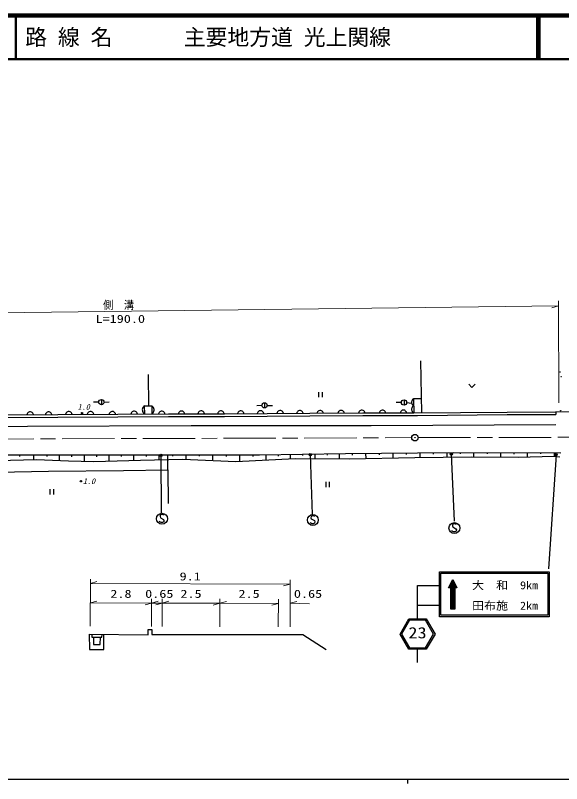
# Model space of a CAD drawing. Units: millimetres, scale not verified. Extents: x 40000 to 680000, y 20000 to 380000.
# Drawn here: x 178118 to 303337, y 204000 to 380000 of the extents above; entities that cross this region are included whole.
import ezdxf
from ezdxf.enums import TextEntityAlignment as Align

# ---------------------------------------------------------------- set-up
doc = ezdxf.new("R2010")
doc.units = ezdxf.units.MM
doc.header["$LTSCALE"] = 1000
doc.linetypes.add('CHAIN', pattern=[18.5, 12, -1.5, 3.5, -1.5])
for name, color, linetype, lineweight in [('M-BGD', 7, 'Continuous', 25), ('M-BGD-EXST', 7, 'Continuous', 25), ('M-BMK', 2, 'CHAIN', 13), ('M-BMK-SRVR', 3, 'Continuous', 25), ('M-STR-HTXT', 7, 'Continuous', 13), ('M-STR-STRC', 7, 'Continuous', 25), ('M-TTL', 2, 'Continuous', 140), ('M-TTL-BAND', 7, 'Continuous', 25), ('M-TTL-LINE', 7, 'Continuous', 50)]:
    doc.layers.add(name, color=color, linetype=linetype, lineweight=lineweight)
doc.layers.add('M-TTL-TXT', color=7, linetype='Continuous')
doc.styles.add('ＭＳ ゴシック', font='')
doc.styles.get('ＭＳ ゴシック').set_extended_font_data('MS Gothic')

msp = doc.modelspace()

# ---------------------------------------------------------------- linework, layer by layer
at = {"layer": 'M-BGD'}
for p, q in [((271326, 288979), (271074, 300843)), ((208530, 297709), (208675, 290532)), ((282037, 295481), (282787, 294761)), ((282787, 294761), (283537, 295481)), ((247606, 293697), (247606, 292497)), ((248518, 292497), (248518, 293697)), ((269415, 292167), (269256, 292070)), ((197237, 291394), (196037, 291368)), ((197837, 292007), (197837, 290807)), ((198437, 291421), (199637, 291447)), ((207568, 290457), (207459, 290338)), ((207753, 290579), (207568, 290457)), ((207754, 290554), (209364, 290515)), ((207834, 288681), (207754, 290554)), ((209546, 290411), (209364, 290515)), ((209364, 290515), (209403, 288691)), ((209657, 290305), (209546, 290411)), ((234643, 290621), (233445, 290555)), ((235242, 291255), (235242, 290055)), ((235842, 290655), (237042, 290655)), ((266604, 291317), (265404, 291317)), ((267204, 291917), (267204, 290717)), ((267802, 291277), (269000, 291198)), ((268972, 291652), (268941, 291459)), ((268941, 291459), (268943, 291267)), ((268943, 291267), (268976, 291076)), ((269066, 291844), (268972, 291652)), ((268976, 291076), (269074, 290884)), ((269161, 291973), (269066, 291844)), ((269074, 290884), (269171, 290757)), ((269256, 292070), (269161, 291973)), ((269171, 290757), (269268, 290662)), ((269269, 290470), (269174, 290373)), ((269268, 290662), (269428, 290567)), ((269428, 290567), (269269, 290470)), ((271259, 292124), (269416, 292123)), ((269416, 292123), (269441, 288967)), ((180801, 288703), (180742, 288523)), ((180890, 288854), (180801, 288703)), ((181038, 289005), (180890, 288854)), ((181188, 289097), (181038, 289005)), ((181367, 289158), (181188, 289097)), ((181607, 289160), (181367, 289158)), ((181788, 289102), (181607, 289160)), ((181938, 289013), (181788, 289102)), ((182090, 288864), (181938, 289013)), ((182181, 288715), (182090, 288864)), ((182242, 288535), (182181, 288715)), ((185057, 288738), (184999, 288558)), ((185146, 288889), (185057, 288738)), ((185295, 289040), (185146, 288889)), ((185444, 289131), (185295, 289040)), ((185624, 289193), (185444, 289131)), ((185864, 289195), (185624, 289193)), ((186044, 289136), (185864, 289195)), ((186195, 289047), (186044, 289136)), ((186346, 288899), (186195, 289047)), ((186437, 288749), (186346, 288899)), ((186499, 288570), (186437, 288749)), ((189681, 288770), (189621, 288590)), ((189770, 288921), (189681, 288770)), ((189919, 289071), (189770, 288921)), ((190069, 289162), (189919, 289071)), ((190248, 289223), (190069, 289162)), ((190488, 289224), (190248, 289223)), ((190669, 289165), (190488, 289224)), ((190819, 289076), (190669, 289165)), ((190970, 288927), (190819, 289076)), ((191061, 288777), (190970, 288927)), ((191121, 288597), (191061, 288777)), ((194670, 288795), (194611, 288615)), ((194759, 288945), (194670, 288795)), ((194908, 289096), (194759, 288945)), ((195058, 289187), (194908, 289096)), ((195237, 289248), (195058, 289187)), ((195477, 289249), (195237, 289248)), ((195658, 289190), (195477, 289249)), ((195808, 289101), (195658, 289190)), ((195959, 288951), (195808, 289101)), ((196050, 288802), (195959, 288951)), ((196111, 288622), (196050, 288802)), ((199659, 288820), (199600, 288640)), ((199748, 288970), (199659, 288820)), ((199897, 289121), (199748, 288970)), ((200047, 289212), (199897, 289121)), ((200227, 289273), (200047, 289212)), ((200467, 289274), (200227, 289273)), ((200647, 289215), (200467, 289274)), ((200797, 289126), (200647, 289215)), ((200948, 288976), (200797, 289126)), ((201039, 288827), (200948, 288976)), ((201100, 288647), (201039, 288827)), ((201618, 288639), (213245, 288717)), ((204648, 288845), (204589, 288665)), ((204737, 288995), (204648, 288845)), ((204887, 289146), (204737, 288995)), ((205036, 289237), (204887, 289146)), ((205216, 289298), (205036, 289237)), ((205456, 289299), (205216, 289298)), ((205636, 289240), (205456, 289299)), ((205787, 289150), (205636, 289240)), ((205937, 289001), (205787, 289150)), ((206028, 288852), (205937, 289001)), ((206089, 288672), (206028, 288852)), ((207247, 289949), (207219, 289720)), ((207219, 289720), (207229, 289492)), ((207229, 289492), (207276, 289266)), ((207352, 290182), (207247, 289949)), ((207276, 289266), (207400, 289043)), ((207459, 290338), (207352, 290182)), ((207400, 289043), (207520, 288896)), ((207520, 288896), (207639, 288787)), ((207639, 288787), (207834, 288681)), ((209403, 288715), (209580, 288827)), ((209580, 288827), (209686, 288937)), ((209768, 290163), (209657, 290305)), ((209686, 288937), (209791, 289084)), ((209880, 289950), (209768, 290163)), ((209791, 289084), (209894, 289302)), ((209921, 289735), (209880, 289950)), ((209894, 289302), (209926, 289519)), ((209926, 289519), (209921, 289735)), ((210976, 288878), (210917, 288698)), ((211065, 289029), (210976, 288878)), ((211215, 289179), (211065, 289029)), ((211364, 289270), (211215, 289179)), ((211544, 289331), (211364, 289270)), ((211784, 289332), (211544, 289331)), ((211964, 289273), (211784, 289332)), ((212115, 289183), (211964, 289273)), ((212265, 289034), (212115, 289183)), ((212356, 288885), (212265, 289034)), ((212417, 288705), (212356, 288885)), ((213245, 288717), (226025, 288717)), ((215503, 288899), (215444, 288718)), ((215592, 289049), (215503, 288899)), ((215741, 289200), (215592, 289049)), ((215891, 289290), (215741, 289200)), ((216071, 289351), (215891, 289290)), ((216311, 289352), (216071, 289351)), ((216491, 289293), (216311, 289352)), ((216641, 289204), (216491, 289293)), ((216792, 289054), (216641, 289204)), ((216883, 288905), (216792, 289054)), ((216944, 288725), (216883, 288905)), ((220030, 288919), (219970, 288739)), ((220119, 289069), (220030, 288919)), ((220268, 289220), (220119, 289069)), ((220418, 289311), (220268, 289220)), ((220598, 289371), (220418, 289311)), ((220838, 289373), (220598, 289371)), ((221018, 289313), (220838, 289373)), ((221168, 289224), (221018, 289313)), ((221319, 289075), (221168, 289224)), ((221410, 288925), (221319, 289075)), ((221470, 288745), (221410, 288925)), ((224556, 288939), (224497, 288759)), ((224646, 289090), (224556, 288939)), ((224795, 289240), (224646, 289090)), ((224945, 289331), (224795, 289240)), ((225124, 289392), (224945, 289331)), ((225364, 289393), (225124, 289392)), ((225545, 289334), (225364, 289393)), ((225695, 289244), (225545, 289334)), ((225846, 289095), (225695, 289244)), ((225936, 288945), (225846, 289095)), ((225997, 288766), (225936, 288945)), ((226025, 288717), (245618, 288853)), ((229083, 288959), (229024, 288779)), ((229173, 289110), (229083, 288959)), ((229322, 289260), (229173, 289110)), ((229472, 289351), (229322, 289260)), ((229651, 289412), (229472, 289351)), ((229891, 289413), (229651, 289412)), ((230072, 289354), (229891, 289413)), ((230222, 289265), (230072, 289354)), ((230373, 289115), (230222, 289265)), ((230463, 288966), (230373, 289115)), ((230524, 288786), (230463, 288966)), ((233610, 288980), (233551, 288799)), ((233699, 289130), (233610, 288980)), ((233849, 289281), (233699, 289130)), ((233998, 289371), (233849, 289281)), ((234178, 289432), (233998, 289371)), ((234418, 289433), (234178, 289432)), ((234598, 289374), (234418, 289433)), ((234749, 289285), (234598, 289374)), ((234899, 289135), (234749, 289285)), ((234990, 288986), (234899, 289135)), ((235051, 288806), (234990, 288986)), ((238137, 289000), (238078, 288820)), ((238226, 289150), (238137, 289000)), ((238376, 289301), (238226, 289150)), ((238525, 289392), (238376, 289301)), ((238705, 289452), (238525, 289392)), ((238945, 289454), (238705, 289452)), ((239125, 289394), (238945, 289454)), ((239276, 289305), (239125, 289394)), ((239426, 289156), (239276, 289305)), ((239517, 289006), (239426, 289156)), ((239578, 288826), (239517, 289006)), ((242664, 289020), (242605, 288840)), ((242753, 289171), (242664, 289020)), ((242902, 289321), (242753, 289171)), ((243052, 289412), (242902, 289321)), ((243232, 289473), (243052, 289412)), ((243472, 289474), (243232, 289473)), ((243652, 289415), (243472, 289474)), ((243802, 289325), (243652, 289415)), ((243953, 289176), (243802, 289325)), ((244044, 289026), (243953, 289176)), ((244105, 288847), (244044, 289026)), ((245618, 288853), (257794, 288914)), ((247309, 289042), (247250, 288861)), ((247399, 289192), (247309, 289042)), ((247548, 289343), (247399, 289192)), ((247698, 289433), (247548, 289343)), ((247877, 289494), (247698, 289433)), ((248117, 289495), (247877, 289494)), ((248298, 289436), (248117, 289495)), ((248448, 289347), (248298, 289436)), ((248599, 289198), (248448, 289347)), ((248689, 289048), (248599, 289198)), ((248750, 288868), (248689, 289048)), ((252074, 289064), (252015, 288884)), ((252163, 289215), (252074, 289064)), ((252313, 289365), (252163, 289215)), ((252462, 289456), (252313, 289365)), ((252642, 289517), (252462, 289456)), ((252882, 289518), (252642, 289517)), ((253062, 289459), (252882, 289518)), ((253213, 289370), (253062, 289459)), ((253363, 289220), (253213, 289370)), ((253454, 289071), (253363, 289220)), ((253515, 288891), (253454, 289071)), ((256839, 289087), (256780, 288907)), ((256928, 289238), (256839, 289087)), ((257077, 289388), (256928, 289238)), ((257227, 289479), (257077, 289388)), ((257407, 289540), (257227, 289479)), ((257647, 289541), (257407, 289540)), ((257827, 289482), (257647, 289541)), ((257794, 288914), (269441, 288967)), ((257977, 289393), (257827, 289482)), ((258128, 289243), (257977, 289393)), ((258219, 289094), (258128, 289243)), ((258280, 288914), (258219, 289094)), ((261603, 289110), (261544, 288930)), ((261693, 289260), (261603, 289110)), ((261842, 289411), (261693, 289260)), ((261991, 289502), (261842, 289411)), ((262171, 289563), (261991, 289502)), ((262411, 289564), (262171, 289563)), ((262591, 289505), (262411, 289564)), ((262742, 289415), (262591, 289505)), ((262893, 289266), (262742, 289415)), ((262983, 289116), (262893, 289266)), ((263044, 288937), (262983, 289116)), ((266368, 289133), (266309, 288952)), ((266457, 289283), (266368, 289133)), ((266607, 289434), (266457, 289283)), ((266756, 289525), (266607, 289434)), ((266936, 289585), (266756, 289525)), ((267176, 289587), (266936, 289585)), ((267356, 289527), (267176, 289587)), ((267507, 289438), (267356, 289527)), ((267657, 289289), (267507, 289438)), ((267748, 289139), (267657, 289289)), ((267809, 288960), (267748, 289139)), ((268984, 290052), (268954, 289859)), ((268954, 289859), (268956, 289667)), ((268956, 289667), (268989, 289476)), ((269079, 290244), (268984, 290052)), ((268989, 289476), (269087, 289285)), ((269174, 290373), (269079, 290244)), ((269087, 289285), (269184, 289157)), ((269184, 289157), (269280, 289062)), ((269280, 289062), (269441, 288967)), ((269441, 288967), (290845, 289127)), ((290845, 289127), (302024, 289170)), ((307805, 289084), (302024, 289170)), ((302024, 289170), (302027, 288570)), ((170851, 288442), (187877, 288581)), ((170855, 287842), (187881, 287981)), ((187877, 288581), (201618, 288639)), ((187881, 287981), (201622, 288039)), ((201622, 288039), (213247, 288117)), ((213247, 288117), (226028, 288117)), ((226028, 288117), (245622, 288253)), ((245622, 288253), (257797, 288314)), ((257797, 288314), (270287, 288371)), ((270287, 288371), (290848, 288527)), ((290848, 288527), (302027, 288570)), ((164554, 279360), (183911, 279290)), ((172506, 277953), (182984, 278260)), ((179072, 279307), (179071, 278972)), ((182298, 279296), (182294, 278248)), ((182984, 278260), (190285, 277953)), ((183911, 279290), (209500, 279320)), ((185333, 279292), (185333, 278956)), ((188176, 279295), (188177, 278066)), ((191019, 279298), (191020, 278897)), ((193862, 279302), (193864, 277853)), ((196113, 277769), (206785, 278137)), ((196705, 279305), (196706, 278850)), ((199549, 279308), (199550, 277887)), ((202392, 279312), (202392, 278914)), ((205235, 279315), (205236, 278083)), ((206785, 278137), (216525, 278367)), ((208078, 279318), (208079, 278973)), ((209500, 279320), (234111, 279324)), ((211038, 279320), (211038, 278237)), ((213094, 275865), (213045, 279321)), ((214114, 279321), (214114, 279017)), ((216525, 278367), (228642, 277830)), ((217191, 279321), (217191, 278337)), ((220267, 279322), (220267, 278985)), ((223344, 279322), (223344, 278065)), ((226420, 279323), (226420, 278904)), ((228642, 277830), (242229, 278473)), ((229497, 279323), (229497, 277870)), ((232573, 279323), (232573, 278931)), ((234111, 279324), (253763, 279611)), ((235515, 279344), (235532, 278156)), ((238322, 279385), (238327, 279056)), ((241130, 279426), (241144, 278422)), ((242229, 278473), (254653, 278397)), ((243937, 279467), (243941, 279166)), ((246744, 279509), (246760, 278445)), ((249552, 279550), (249557, 279213)), ((252359, 279591), (252376, 278411)), ((253763, 279611), (278549, 279824)), ((254653, 278397), (269717, 278707)), ((255312, 279624), (255315, 279260)), ((258410, 279651), (258420, 278474)), ((261509, 279678), (261511, 279336)), ((264607, 279704), (264616, 278602)), ((267705, 279731), (267708, 279411)), ((269717, 278707), (282658, 278899)), ((270803, 279757), (270812, 278723)), ((273902, 279784), (273904, 279479)), ((277000, 279810), (277008, 278815)), ((278549, 279824), (303123, 279762)), ((280085, 279820), (280084, 279532)), ((282658, 278899), (293395, 278803)), ((283157, 279812), (283154, 278894)), ((286229, 279804), (286228, 279523)), ((289300, 279797), (289298, 278840)), ((292372, 279789), (292371, 279496)), ((293395, 278803), (301597, 278985)), ((295444, 279781), (295442, 278848)), ((298516, 279774), (298515, 279517)), ((301588, 279766), (301586, 278985)), ((301597, 278985), (302922, 278887)), ((190285, 277953), (196113, 277769)), ((165186, 275198), (185695, 275552)), ((185695, 275552), (202916, 275748)), ((202916, 275748), (213094, 275865)), ((213094, 275865), (213143, 268208)), ((249250, 273116), (249250, 271916)), ((250162, 271916), (250162, 273116)), ((186009, 271467), (186009, 270267)), ((186921, 270267), (186921, 271467)), ((195035, 238219), (208532, 238065)), ((195035, 238219), (195112, 234691)), ((195649, 238212), (195649, 237529)), ((197949, 237529), (198004, 238185)), ((198409, 234691), (198409, 238180)), ((208532, 238065), (208532, 239292)), ((208532, 239292), (209376, 239292)), ((209376, 239292), (209376, 238142)), ((209376, 238142), (244040, 238142)), ((244040, 238142), (249331, 234691)), ((195649, 237529), (197949, 237529)), ((196032, 237529), (196032, 235841)), ((196032, 235841), (197566, 235841)), ((197566, 235841), (197636, 237529)), ((195112, 234691), (198409, 234691))]:
    msp.add_line(p, q, dxfattribs=at)
for centre, radius in [((302965, 298321), 50), ((303230, 297237), 50), ((197837, 291407), 600), ((235242, 290655), 600), ((267204, 291317), 600), ((193418, 288893), 150), ((193418, 288893), 90), ((193418, 288893), 30), ((303087, 289425), 50), ((193149, 273271), 150), ((193149, 273271), 90), ((193149, 273271), 30)]:
    msp.add_circle(centre, radius, dxfattribs=at)
at = {"layer": 'M-BGD-EXST'}
for p, q in [((211498, 279223), (211559, 266032)), ((245725, 279371), (246167, 265629)), ((278051, 279502), (278665, 264164)), ((211229, 263973), (211129, 264123)), ((211329, 265473), (211279, 265173)), ((211279, 265173), (211379, 264923)), ((211629, 265623), (211329, 265473)), ((211379, 264923), (212079, 264523)), ((211829, 265623), (211629, 265623)), ((212029, 265573), (211829, 265623)), ((212129, 265473), (212029, 265573)), ((212079, 264523), (212179, 264273)), ((212179, 264273), (212129, 263973)), ((245911, 265199), (245861, 264899)), ((245861, 264899), (245961, 264649)), ((246211, 265349), (245911, 265199)), ((245961, 264649), (246661, 264249)), ((246411, 265349), (246211, 265349)), ((246611, 265299), (246411, 265349)), ((246711, 265199), (246611, 265299)), ((246661, 264249), (246761, 263999)), ((211529, 263823), (211229, 263973)), ((211879, 263823), (211529, 263823)), ((212129, 263973), (211879, 263823)), ((245811, 263699), (245711, 263849)), ((246111, 263549), (245811, 263699)), ((246461, 263549), (246111, 263549)), ((246711, 263699), (246461, 263549)), ((246761, 263999), (246711, 263699)), ((278349, 263354), (278299, 263054)), ((278299, 263054), (278399, 262804)), ((278649, 263504), (278349, 263354)), ((278399, 262804), (279099, 262404)), ((278849, 263504), (278649, 263504)), ((279049, 263454), (278849, 263504)), ((279149, 263354), (279049, 263454)), ((279099, 262404), (279199, 262154)), ((278249, 261854), (278149, 262004)), ((278549, 261704), (278249, 261854)), ((278899, 261704), (278549, 261704)), ((279149, 261854), (278899, 261704)), ((279199, 262154), (279149, 261854))]:
    msp.add_line(p, q, dxfattribs=at)
for centre, radius in [((211498, 279223), 250), ((211498, 279223), 150), ((211498, 279223), 50), ((245725, 279371), 250), ((245725, 279371), 150), ((245725, 279371), 50), ((278051, 279502), 250), ((278051, 279502), 150), ((278051, 279502), 50), ((211729, 264673), 1250), ((246311, 264399), 1250), ((278749, 262554), 1250)]:
    msp.add_circle(centre, radius, dxfattribs=at)
at = {"layer": 'M-BMK'}
for p, q in [((270466, 283262), (369216, 283487)), ((170355, 282936), (268966, 283258))]:
    msp.add_line(p, q, dxfattribs=at)
at = {"layer": 'M-BMK-SRVR'}
for radius in [750, 30]:
    msp.add_circle((269716, 283260), radius, dxfattribs=at)
at = {"layer": 'M-STR-HTXT'}
for p, q in [((112167, 311058), (302596, 313476)), ((302596, 313476), (301102, 313037)), ((302713, 291231), (302590, 314606)), ((195294, 240046), (195330, 250860)), ((195327, 249860), (196828, 250275)), ((241113, 250707), (241077, 239893)), ((195327, 249860), (241110, 249707)), ((241110, 249707), (239609, 249292)), ((195312, 245415), (196813, 245830)), ((195312, 245415), (209336, 245368)), ((209336, 245368), (207835, 244953)), ((209340, 246368), (209318, 239999)), ((209336, 245368), (210838, 245783)), ((209336, 245368), (211790, 245359)), ((211790, 245359), (210289, 244944)), ((211794, 246359), (211772, 239991)), ((211790, 245359), (213292, 245774)), ((211790, 245359), (224981, 245315)), ((224981, 245315), (223479, 244900)), ((224984, 246315), (224963, 239947)), ((224981, 245315), (226482, 245730)), ((224981, 245315), (238401, 245270)), ((238401, 245270), (236900, 244855)), ((238405, 246270), (238383, 239902)), ((241095, 245337), (242609, 245705)), ((241095, 245337), (245525, 245183))]:
    msp.add_line(p, q, dxfattribs=at)
at = {"layer": 'M-STR-STRC'}
for p, q in [((148718, 285550), (180865, 285857)), ((180865, 285857), (218436, 286036)), ((218436, 286036), (259707, 286040)), ((259707, 286040), (302007, 286279)), ((302055, 279348), (300291, 253197)), ((275302, 242214), (275302, 252521)), ((275302, 252521), (300481, 252521)), ((275646, 242558), (275646, 252227)), ((275646, 252227), (300137, 252227)), ((300137, 252227), (300137, 242558)), ((300481, 252521), (300481, 242214)), ((277437, 248840), (278370, 250782)), ((278056, 250129), (278056, 243932)), ((278186, 250400), (278186, 243932)), ((278316, 250671), (278316, 243932)), ((278370, 250782), (279302, 248840)), ((278446, 250624), (278446, 243932)), ((278576, 250353), (278576, 243932)), ((278706, 250082), (278706, 243932)), ((270309, 241716), (270309, 249364)), ((270309, 249364), (275302, 249364)), ((277903, 248840), (277437, 248840)), ((277536, 249046), (277536, 248840)), ((277666, 249317), (277666, 248840)), ((277796, 249587), (277796, 248840)), ((277903, 243932), (277903, 248840)), ((277926, 249858), (277926, 243932)), ((278836, 249811), (278836, 248840)), ((279302, 248840), (278836, 248840)), ((278836, 248840), (278836, 243932)), ((278966, 249540), (278966, 248840)), ((279096, 249270), (279096, 248840)), ((279226, 248999), (279226, 248840)), ((270309, 244885), (275302, 244885)), ((278836, 243932), (277903, 243932)), ((266309, 238251), (268309, 241716)), ((268482, 241416), (266655, 238251)), ((268309, 241716), (272309, 241716)), ((272135, 241416), (268482, 241416)), ((273962, 238251), (272135, 241416)), ((272309, 241716), (274309, 238251)), ((300481, 242214), (275302, 242214)), ((300137, 242558), (275646, 242558)), ((268309, 234787), (266309, 238251)), ((266655, 238251), (268482, 235087)), ((272135, 235087), (273962, 238251)), ((274309, 238251), (272309, 234787)), ((272309, 234787), (268309, 234787)), ((268482, 235087), (272135, 235087)), ((270309, 231787), (270309, 234787))]:
    msp.add_line(p, q, dxfattribs=at)
for radius in [250, 150, 50]:
    msp.add_circle((302055, 279348), radius, dxfattribs=at)
at = {"layer": 'M-TTL'}
msp.add_line((680000, 380000), (40000, 380000), dxfattribs=at)
at = {"layer": 'M-TTL-BAND'}
for p, q in [((40000, 205000), (579000, 205000)), ((268000, 205000), (268000, 204000))]:
    msp.add_line(p, q, dxfattribs=at)
at = {"layer": 'M-TTL-LINE'}
for p, q in [((178250, 380000), (178250, 370000)), ((297750, 380000), (297750, 370000)), ((298250, 380000), (298250, 370000)), ((40000, 370000), (680000, 370000))]:
    msp.add_line(p, q, dxfattribs=at)

# ---------------------------------------------------------------- texts
at = {"layer": 'M-BGD', "style": 'ＭＳ ゴシック', "oblique": 15}
for p in [(192357, 289250), (193584, 272225)]:
    msp.add_text('1.0', height=1320, dxfattribs=at).set_placement(p, align=Align.BOTTOM_LEFT)
at = {"layer": 'M-STR-HTXT', "style": 'ＭＳ ゴシック'}
for s, width, p in [('側\u3000溝', 0.95, (198219, 312168)), ('L=190.0', 1.3, (196493, 309004)), ('9.1', 1.3, (215769, 250009)), ('2.8', 1.3, (199889, 246017)), ('0.65', 1.3, (207870, 246017)), ('2.5', 1.3, (215951, 246017)), ('2.5', 1.3, (229256, 246017)), ('0.65', 1.3, (241963, 246017))]:
    msp.add_text(s, height=1833, dxfattribs=dict(at, width=width)).set_placement(p, align=Align.BOTTOM_LEFT)
at = {"layer": 'M-STR-STRC', "style": 'ＭＳ ゴシック'}
for s, height, width, p in [('大\u3000和\u30009km', 1833, 1.1, (282806, 247978)), ('田布施\u30002km', 1833, 1.1, (282806, 243300)), ('23', 2566, 1.2, (268204, 236513))]:
    msp.add_text(s, height=height, dxfattribs=dict(at, width=width)).set_placement(p, align=Align.BOTTOM_LEFT)
at = {"layer": 'M-TTL-TXT', "style": 'ＭＳ ゴシック'}
for s, p in [('路 線 名', (180380, 375000)), ('主要地方道 光上関線', (216734, 375000))]:
    msp.add_text(s, height=3666, dxfattribs=at).set_placement(p, align=Align.MIDDLE_LEFT)

doc.saveas('drawing.dxf')
